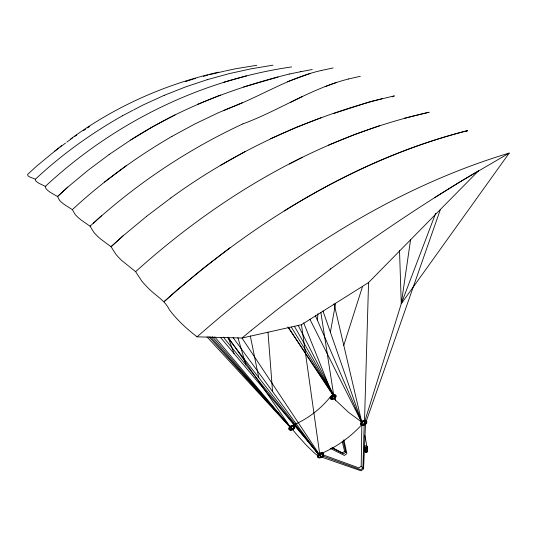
<?xml version="1.0" encoding="UTF-8"?>
<svg xmlns="http://www.w3.org/2000/svg" width="536" height="536" viewBox="0 0 536 536"><rect width="100%" height="100%" fill="white"/><g stroke="black" fill="none" stroke-linecap="round" stroke-linejoin="round"><path stroke-width="0.8" d="M220.685 337.66L320.964 456.86L322.283 455.861L360.721 469.744L362.952 468.035L361.204 466.246L361.874 422.596L334.055 303.805M362.952 468.035L364.185 424.264L365.545 423.239L440.391 209.462L478.507 170.823C427.5 200.886 378.329 233.977 330.571 268.951L330.598 268.938M440.391 209.462L368.56 282.552L364.473 422.341L401.276 303.718L435.668 213.308M365.505 424.077L363.555 468.926L361.083 470.822L320.964 456.86L241.984 338.028L197.067 336.843C186.856 328.916 177.148 320.153 169.389 309.761C164.914 300.307 155.641 295.725 148.586 288.435A156.432 45.888 19.9 0 1 141.672 280.884L135.621 271.658L121.759 260.536A150.837 38.78 18.3 0 1 115.863 254.258L111.046 246.721L100.862 239.197A144.847 32.1 17 0 1 93.8 232.242L90.068 226.179L81.07 219.974A139.192 25.855 15.9 0 1 75.107 214.373L72.36 209.643L64.421 204.585A133.417 20.308 15.1 0 1 59.429 200.149L57.52 196.538L50.545 192.504A127.957 15.303 14.4 0 1 47.181 189.891L45.855 188.377L45.245 186.488C113.022 123.34 199.727 80.145 291.624 66.926M317.439 320.327L317.915 313.667M197.067 336.843C288.046 256.757 392.292 188.163 509.2 153.082L401.276 303.718L410.636 239.331M330.377 332.213L335.596 303.396M343.77 345.305L362.591 286.338M122.489 115.756C91.14 133.484 61.647 154.616 35.356 179.265L35.47 180.478L36.421 181.523A122.215 10.526 13.9 0 0 39.168 183.419L45.922 186.635L45.252 186.488M67.811 187.091L57.52 196.538L67.811 187.098L88.192 170.187L109.177 154.489M72.36 209.643C102.617 181.55 136.238 157.175 171.895 136.392M242.848 123.91C187.808 149.437 136.787 183.54 91.984 224.437L90.068 226.179L90.785 226.313M93.17 223.358L101.451 215.82M123.039 235.86L111.046 246.721L123.052 235.86L146.663 216.289M135.722 271.571C219.063 196.565 318.987 136.861 429.168 112.232L404.586 118.208M61.6 145.578L36.515 166.22L27.557 174.488C27.303 177.195 33.333 177.892 35.363 179.265M251.284 330.344L241.97 338.049L301.466 324.722L368.56 282.552M251.27 330.357L277.749 309.178L330.605 268.951M230.326 247.538L203.727 267.94L177.563 289.621L164.19 301.567C251.243 224.041 353.405 160.036 467.097 130.697M361.204 466.246L358.979 467.948L320.347 453.878L318.954 454.93L223.311 337.104M466.059 131.702L467.271 130.784C402.342 147.099 341.064 175.754 284.294 210.923M146.643 216.283L170.816 197.998M342.27 441.503L344.581 451.252L342.404 452.9L332.829 447.935M343.187 440.806L345.807 452.176L343.623 453.831L331.831 447.808M309.888 319.228L361.874 422.596L363.408 421.443L365.545 423.239M104.554 182.019L126.529 165.524M54.303 151.447L58.913 148.023M60.226 147.045L65.486 143.132M66.799 142.154L72.695 137.765M291.597 426.549L290.331 427.48L206.996 336.869M303.657 322.833L332.983 395.856L331.684 396.821L333.446 398.583L334.92 397.491L298.143 325.278M70.665 138.992C114.617 106.691 165.47 84.011 218.681 72.159M170.79 197.992C234.185 151.782 306.438 118.208 382.342 98.678M109.17 154.475L130.69 140.023L152.66 126.818L174.991 114.905M74.725 136.412L76.762 135.065M83.536 130.563L85.559 129.216M87.582 127.876L89.606 126.529M434.468 197.75L459.774 181.999L509.2 153.082M130.677 140.01C179.185 108.701 233.549 87.77 289.44 74.022M220.303 165.49L245.421 151.36M465.69 131.467L467.271 130.784M171.909 136.399L195.138 123.829L218.641 112.62L230.527 107.676M122.476 115.756L132.848 110.342M133.571 109.954L143.159 104.956L164.184 95.341M348.454 79.006C311.054 88.453 278.814 110.63 242.848 123.91M392.164 96.909L394.382 95.857L370.175 101.652L333.546 113.572M289.34 164.029L302.331 157.276M290.753 102.242L302.177 96.614M321.473 70.451C289.165 77.633 261.159 96.044 230.52 107.676M270.64 138.677L295.885 127.474L321.031 117.753M223.814 110.47L242.305 102.751M328.327 145.222L354.108 134.704L379.568 125.705M197.65 104.292L220.537 94.993M164.19 95.341L185.543 86.926L207.157 79.71M364.279 447.118L364.333 451.004L366.215 450.294M366.155 452.056L367.234 451.647L367.187 447.728L366.108 448.13L364.688 446.568L364.735 450.488L366.155 452.056L366.108 448.13M365.753 452.572L367.642 451.855L367.589 446.89L366.168 445.644L364.272 446.354L365.693 447.607L365.753 452.572L364.333 451.004M365.693 447.607L367.589 446.89M287.303 81.78L309.969 73.553M325.151 86.618L336.735 82.343M185.315 81.686L192.766 79.221M243.579 86.999L278.03 77.07M223.994 82.196L246.473 75.871M207.151 79.71L228.973 73.687L250.942 68.843L273.005 65.184M193.523 79.013L195.794 78.397M203.379 76.326L207.901 75.094M209.409 74.678L224.638 71.114M348.42 78.993L360.319 76.293M225.395 70.953L235.284 68.802L256.791 65.278M321.392 70.451L333.144 67.945M289.38 74.022L300.917 71.67M300.843 71.677L312.28 69.492M227.391 337.291L318.954 454.93L320.515 455.486M330.223 448.344L344.407 455.459L346.826 453.63L343.891 439.795M291.812 428.231L290.331 427.48L292.154 429.229L214.789 336.923M333.834 398.57L330.511 396.707A82.075 67.382 -49.8 0 1 291.082 425.932L292.428 429.443L297.473 435.413L306.699 445.617L314.411 453.041L317.553 455.553L322.645 452.9A99.14 80.48 -47 0 0 361.592 424.921L361.405 421.845L348.668 412.445L333.834 398.57A2.573 1.534 -28.8 0 0 334.973 395.494A2.573 1.534 -28.8 0 0 331.014 397.176A2.573 1.534 -28.8 0 0 333.225 398.804M315.449 315.744L361.874 422.596L364.185 424.264M344.581 451.252L345.807 452.176M332.983 395.856L334.92 397.491L335.61 400.74M365.807 450.079L367.234 451.647M208.906 336.642L292.154 429.229L212.464 336.722M210.728 336.95L292.154 429.229M233.086 337.64L318.954 454.93M228.49 337.64L291.242 428.358M288.341 327.355L334.92 397.491L294.411 326.257M287.865 326.886L333.948 396.673L320.876 312.515M291.256 327.034L334.92 397.491M228.102 337.204L234.078 353.653M322.953 310.907L361.874 422.596M237.897 337.64L245.903 364.936M250.319 335.965L258.741 377.572M364.822 435.42L366.879 446.267M301.466 324.722L319.959 455.895M268.007 332.367L272.563 391.555M399.508 250.292L401.276 303.718M322.806 453.181A3.33 2.097 -30.7 0 1 321.861 457.215A3.33 2.097 -30.7 0 1 317.62 456.458M318.016 455.185A3.33 2.097 -30.7 0 1 322.17 453.027M334.578 394.938A3.129 1.869 -28.8 0 1 335.824 397.136A3.129 1.869 -28.8 0 1 332.246 399.374A3.129 1.869 -28.8 0 1 330.384 397.565M330.658 396.982A3.129 1.869 -28.8 0 1 333.874 394.972M362.651 424.914A2.7 1.688 -28.1 0 1 362.282 421.973A2.7 1.688 -28.1 0 1 366.262 421.859A2.7 1.688 -28.1 0 1 363.267 424.901M364.467 420.613A3.29 2.057 -28.1 0 1 366.316 423.507A3.29 2.057 -28.1 0 1 361.231 424.907M360.896 424.478A3.29 2.057 -28.1 0 1 360.828 423.36M361.559 422.127A3.29 2.057 -28.1 0 1 363.676 420.8M291.919 426.2A2.6 1.561 -31 0 1 294.231 427.38A2.6 1.561 -31 0 1 291.229 429.798M290.177 429.698A2.6 1.561 -31 0 1 291.303 426.462M291.926 425.832A3.169 1.903 -31 0 1 294.485 427.956A3.169 1.903 -31 0 1 289.641 430.006A3.169 1.903 -31 0 1 291.182 426.147M318.33 454.964L318.083 455.493A2.734 1.722 -30.7 0 0 319.469 457.235A2.734 1.722 -30.7 0 0 322.578 455.62A2.734 1.722 -30.7 0 0 322.263 453.315L321.741 453.181A2.734 1.722 -30.7 0 0 318.33 454.964M330.96 396.74L330.732 397.216A2.573 1.534 -28.8 0 0 333.077 398.529L333.694 398.268A2.573 1.534 -28.8 0 0 334.886 395.253A2.573 1.534 -28.8 0 0 330.96 396.74M361.807 421.993L361.432 422.495A2.7 1.688 -28.1 0 0 361.539 424.278L361.961 424.519A2.7 1.688 -28.1 0 0 365.505 423.373A2.7 1.688 -28.1 0 0 365.358 420.847A2.7 1.688 -28.1 0 0 361.807 421.993M291.758 425.932L291.149 426.194A2.6 1.561 -30.9 0 0 289.882 429.363A2.6 1.561 -30.9 0 0 293.855 427.681A2.6 1.561 -30.9 0 0 291.758 425.932M319.751 457.657A3.33 2.097 -30.7 0 0 323.456 453.664A3.33 2.097 -30.7 0 0 318.324 454.293A3.33 2.097 -30.7 0 0 319.751 457.657M332.347 399.065A3.129 1.869 -28.8 0 0 335.811 395.427A3.129 1.869 -28.8 0 0 330.947 396.151A3.129 1.869 -28.8 0 0 332.347 399.065M290.941 429.932A3.169 1.903 -30.9 0 0 294.525 426.194A3.169 1.903 -30.9 0 0 289.708 426.85A3.169 1.903 -30.9 0 0 290.941 429.932M363.006 425.035A3.29 2.057 -28.1 0 0 366.57 421.162A3.29 2.057 -28.1 0 0 361.398 421.859A3.29 2.057 -28.1 0 0 363.006 425.035M320.046 457.496A2.734 1.722 -30.7 0 0 323.087 454.22A2.734 1.722 -30.7 0 0 318.88 454.736A2.734 1.722 -30.7 0 0 320.046 457.496"/></g></svg>
